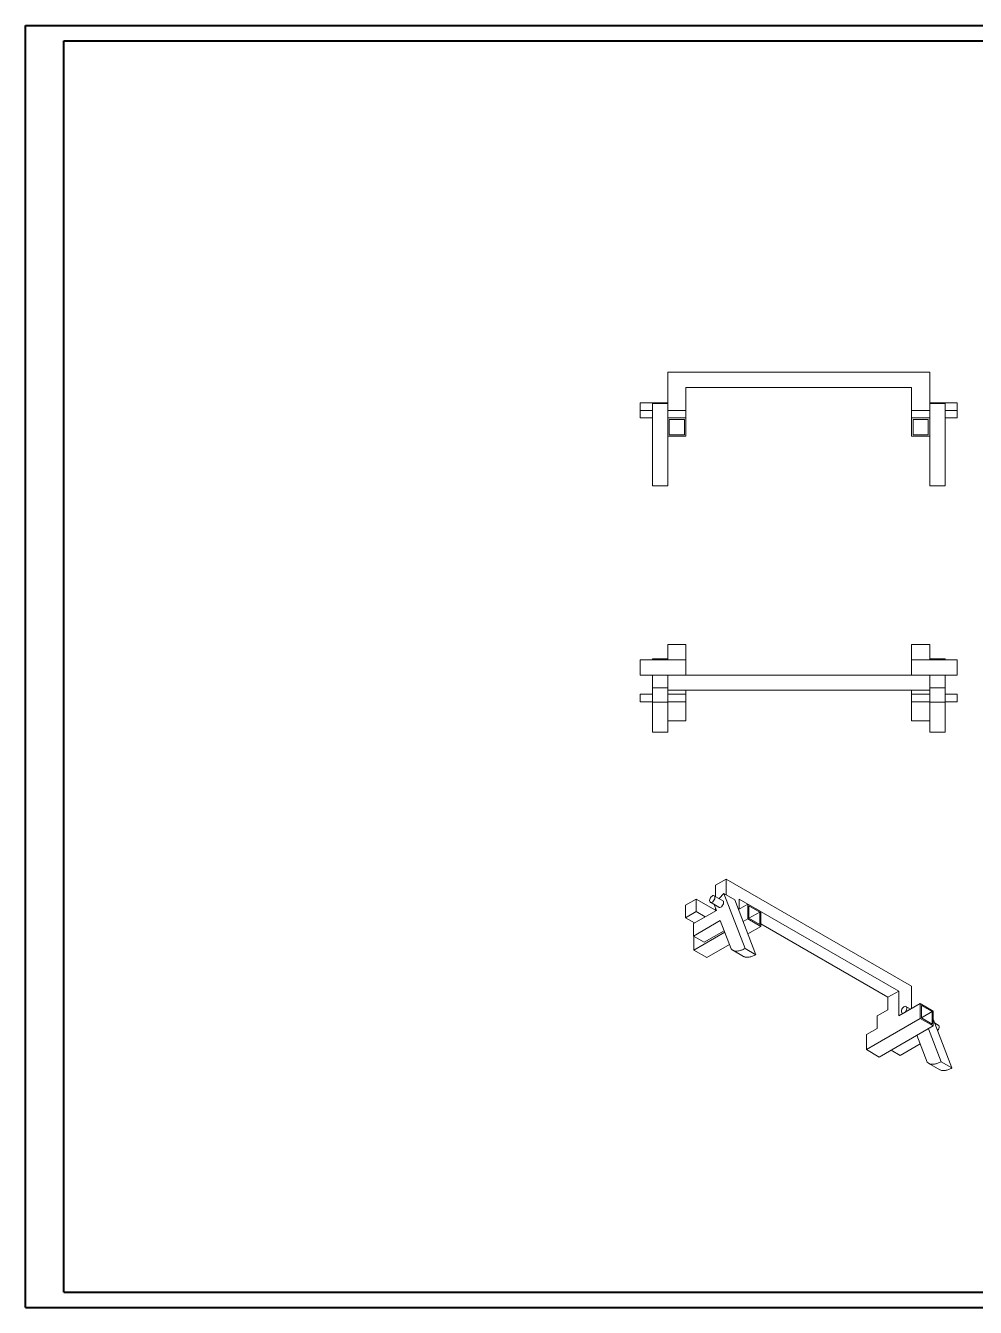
# Model space of a CAD drawing. Header units: millimetres. Extents: x 0 to 1189, y 0 to 841.
# Drawn here: x 0 to 623, y 0 to 841 of the extents above; entities that cross this region are included whole.
import ezdxf

# ---------------------------------------------------------------- set-up
doc = ezdxf.new("R2010")
doc.units = ezdxf.units.MM

msp = doc.modelspace()

# ---------------------------------------------------------------- linework, layer by layer
at = {"color": 7, "linetype": 'Continuous', "lineweight": 40}
for p, q in [((0.08, 0.21), (0.08, 841.21)), ((0.08, 841.21), (1189.08, 841.21)), ((25.08, 10.21), (25.08, 831.21)), ((25.08, 831.21), (1179.08, 831.21)), ((25.08, 10.21), (1179.08, 10.21)), ((0.08, 0.21), (1189.08, 0.21))]:
    msp.add_line(p, q, dxfattribs=at)
at = {"color": 7, "linetype": 'Continuous', "lineweight": 15}
for p, q in [((593.41, 613.78), (421.41, 613.78)), ((421.41, 613.78), (421.41, 593.23)), ((593.41, 593.23), (593.41, 613.78)), ((581.41, 603.78), (433.41, 603.78)), ((433.41, 603.78), (433.41, 588.78)), ((581.41, 603.78), (581.41, 588.78)), ((403.41, 593.78), (421.41, 593.78)), ((403.41, 588.78), (403.41, 593.78)), ((411.41, 588.78), (403.41, 588.78)), ((403.41, 588.78), (403.41, 583.78)), ((421.41, 593.23), (411.41, 593.23)), ((411.41, 593.23), (411.41, 539.28)), ((421.41, 593.23), (421.41, 583.78)), ((433.41, 588.78), (421.41, 588.78)), ((433.41, 588.78), (433.41, 583.78)), ((593.41, 588.78), (581.41, 588.78)), ((581.41, 588.78), (581.41, 583.78)), ((611.41, 593.78), (593.41, 593.78)), ((603.41, 593.23), (593.41, 593.23)), ((593.41, 593.23), (593.41, 583.78)), ((603.41, 593.23), (603.41, 539.28)), ((611.41, 588.78), (603.41, 588.78)), ((611.41, 588.78), (611.41, 593.78)), ((611.41, 588.78), (611.41, 583.78)), ((403.41, 583.78), (411.41, 583.78)), ((433.41, 583.78), (421.41, 583.78)), ((421.41, 583.78), (421.41, 571.78)), ((422.41, 582.78), (422.41, 572.78)), ((432.41, 582.78), (422.41, 582.78)), ((432.41, 572.78), (432.41, 582.78)), ((433.41, 571.78), (433.41, 583.78)), ((581.41, 583.78), (593.41, 583.78)), ((581.41, 571.78), (581.41, 583.78)), ((582.41, 572.78), (582.41, 582.78)), ((582.41, 582.78), (592.41, 582.78)), ((592.41, 582.78), (592.41, 572.78)), ((593.41, 583.78), (593.41, 571.78)), ((603.41, 583.78), (611.41, 583.78)), ((422.41, 572.78), (432.41, 572.78)), ((592.41, 572.78), (582.41, 572.78)), ((421.41, 571.78), (421.41, 539.28)), ((421.41, 571.78), (433.41, 571.78)), ((593.41, 571.78), (581.41, 571.78)), ((593.41, 571.78), (593.41, 539.28)), ((421.41, 539.28), (411.41, 539.28)), ((603.41, 539.28), (593.41, 539.28)), ((433.41, 435.13), (421.41, 435.13)), ((421.41, 425.13), (421.41, 435.13)), ((433.41, 425.13), (433.41, 435.13)), ((581.41, 435.13), (593.41, 435.13)), ((581.41, 425.13), (581.41, 435.13)), ((593.41, 425.13), (593.41, 435.13)), ((403.41, 415.13), (403.41, 425.13)), ((403.41, 425.13), (433.41, 425.13)), ((421.41, 425.72), (411.41, 425.72)), ((411.41, 425.72), (411.41, 425.13)), ((433.41, 415.13), (433.41, 425.13)), ((611.41, 425.13), (581.41, 425.13)), ((581.41, 415.13), (581.41, 425.13)), ((603.41, 425.72), (593.41, 425.72)), ((603.41, 425.72), (603.41, 425.13)), ((611.41, 415.13), (611.41, 425.13)), ((403.41, 415.13), (421.41, 415.13)), ((411.41, 415.13), (411.41, 406.74)), ((593.41, 415.13), (421.41, 415.13)), ((421.41, 415.13), (421.41, 405.13)), ((593.41, 415.13), (593.41, 405.13)), ((611.41, 415.13), (593.41, 415.13)), ((603.41, 415.13), (603.41, 406.74)), ((421.41, 406.74), (411.41, 406.74)), ((411.41, 397.34), (411.41, 406.74)), ((421.41, 397.34), (421.41, 405.13)), ((593.41, 405.13), (421.41, 405.13)), ((433.41, 402.63), (433.41, 405.13)), ((581.41, 402.63), (581.41, 405.13)), ((603.41, 406.74), (593.41, 406.74)), ((593.41, 397.34), (593.41, 405.13)), ((603.41, 397.34), (603.41, 406.74)), ((411.41, 402.63), (403.41, 402.63)), ((403.41, 402.63), (403.41, 397.63)), ((403.41, 397.63), (411.41, 397.63)), ((421.41, 397.34), (411.41, 397.34)), ((411.41, 397.34), (411.41, 377.71)), ((433.41, 402.63), (421.41, 402.63)), ((421.41, 397.63), (433.41, 397.63)), ((421.41, 397.34), (421.41, 393.9)), ((433.41, 402.63), (433.41, 397.63)), ((433.41, 385.13), (433.41, 397.63)), ((593.41, 402.63), (581.41, 402.63)), ((581.41, 402.63), (581.41, 397.63)), ((581.41, 397.63), (593.41, 397.63)), ((581.41, 385.13), (581.41, 397.63)), ((603.41, 397.34), (593.41, 397.34)), ((593.41, 397.34), (593.41, 393.9)), ((611.41, 402.63), (603.41, 402.63)), ((603.41, 397.63), (611.41, 397.63)), ((603.41, 397.34), (603.41, 377.71)), ((611.41, 402.63), (611.41, 397.63)), ((421.41, 385.13), (421.41, 393.9)), ((593.41, 385.13), (593.41, 393.9)), ((421.41, 385.13), (421.41, 377.71)), ((433.41, 385.13), (421.41, 385.13)), ((581.41, 385.13), (593.41, 385.13)), ((593.41, 385.13), (593.41, 377.71)), ((421.41, 377.71), (411.41, 377.71)), ((603.41, 377.71), (593.41, 377.71)), ((452.79, 277.13), (459.86, 281.22)), ((459.86, 281.22), (459.86, 270.79)), ((581.48, 211), (459.86, 281.22)), ((457.57, 267.05), (451.92, 270.31)), ((452.79, 277.13), (452.79, 269.81)), ((458.3, 271.69), (455.08, 268.49)), ((458.3, 271.69), (472.18, 235.66)), ((465.37, 267.61), (458.3, 271.69)), ((440.06, 268.15), (432.99, 264.07)), ((432.99, 255.9), (432.99, 264.07)), ((440.06, 259.99), (440.06, 268.15)), ((440.06, 268.15), (452.79, 260.8)), ((449.42, 265.98), (455.07, 262.72)), ((453.33, 260.71), (451.84, 264.59)), ((452.79, 262.12), (452.79, 260.8)), ((452.79, 260.8), (452.79, 260.39)), ((465.37, 267.61), (479.25, 231.58)), ((474, 264.88), (467.8, 261.3)), ((573, 207.74), (468.34, 268.15)), ((468.34, 268.15), (468.34, 261.62)), ((482.49, 259.99), (474, 264.88)), ((474, 264.88), (474, 255.09)), ((481.78, 259.58), (474.71, 263.66)), ((474.71, 263.66), (474.71, 255.49)), ((432.99, 255.9), (440.06, 259.99)), ((432.99, 255.9), (439, 252.43)), ((438.23, 251.99), (453.33, 260.71)), ((455.91, 254.03), (438.23, 243.82)), ((440.06, 259.99), (446.07, 256.52)), ((463.07, 235.43), (455.91, 254.03)), ((474, 255.09), (470.89, 253.29)), ((474, 255.09), (482.49, 250.19)), ((481.78, 259.58), (474.71, 255.49)), ((474.71, 255.49), (481.78, 251.41)), ((481.78, 251.41), (481.78, 259.58)), ((482.49, 250.19), (482.49, 259.99)), ((438.23, 243.82), (438.23, 251.99)), ((458.87, 246.35), (438.65, 234.67)), ((458.48, 247.35), (445.3, 239.74)), ((482.49, 250.19), (473.98, 245.27)), ((565.93, 203.66), (482.49, 251.82)), ((445.3, 239.74), (438.23, 243.82)), ((438.65, 243.58), (438.65, 234.67)), ((461.95, 238.33), (447.13, 229.78)), ((479.25, 231.58), (472.18, 235.66)), ((438.65, 234.67), (447.13, 229.78)), ((464.13, 234.55), (471.2, 230.46)), ((581.48, 196.31), (581.48, 211)), ((565.93, 203.66), (573, 207.74)), ((565.93, 203.66), (565.93, 195.49)), ((573, 207.74), (573, 191.41)), ((565.93, 195.49), (558.85, 191.41)), ((587.14, 199.57), (573, 191.41)), ((580.8, 195.91), (577.78, 197.65)), ((587.14, 189.77), (587.14, 199.57)), ((587.14, 199.57), (595.62, 194.67)), ((587.85, 198.35), (594.92, 194.26)), ((587.85, 190.18), (587.85, 198.35)), ((594.92, 194.26), (587.85, 190.18)), ((594.92, 194.26), (594.92, 186.1)), ((595.62, 194.67), (595.62, 184.87)), ((587.14, 189.77), (551.78, 169.36)), ((558.85, 183.24), (558.85, 191.41)), ((575.28, 193.32), (575.8, 193.03)), ((595.62, 184.87), (587.14, 189.77)), ((594.92, 186.1), (587.85, 190.18)), ((595.62, 189.27), (607.95, 157.29)), ((598.99, 185.41), (596.57, 186.81)), ((558.85, 183.24), (551.78, 179.16)), ((551.78, 169.36), (551.78, 179.16)), ((595.62, 184.87), (560.27, 164.46)), ((591.77, 161.14), (584.99, 178.73)), ((592.51, 183.08), (600.88, 161.37)), ((560.27, 164.46), (551.78, 169.36)), ((573.99, 165.45), (567.98, 168.92)), ((587.17, 173.06), (573.99, 165.45)), ((592.83, 160.25), (599.9, 156.17)), ((607.95, 157.29), (600.88, 161.37))]:
    msp.add_line(p, q, dxfattribs=at)
at = {"color": 7, "linetype": 'Continuous', "lineweight": 15, "flags": 128}
for points in [[(448.9, 267.13), (448.98, 267.78), (449.21, 268.46), (449.56, 269.11), (450.02, 269.68), (450.53, 270.11), (451.06, 270.37), (451.55, 270.43), (451.96, 270.29), (452.26, 269.95), (452.41, 269.46), (452.41, 268.85), (452.26, 268.18), (451.96, 267.51), (451.55, 266.89), (451.06, 266.39), (450.53, 266.04), (450.02, 265.88), (449.56, 265.92), (449.21, 266.16), (448.98, 266.57), (448.9, 267.13)], [(457.57, 267.05), (457.62, 267.02), (457.92, 266.69), (458.07, 266.2), (458.07, 265.59), (457.92, 264.92), (457.62, 264.24), (457.21, 263.63), (456.72, 263.12), (456.19, 262.77), (455.68, 262.61), (455.22, 262.65), (455.07, 262.72)], [(574.76, 194.47), (574.84, 195.12), (575.07, 195.8), (575.43, 196.45), (575.89, 197.02), (576.4, 197.45), (576.93, 197.71), (577.42, 197.77), (577.83, 197.63), (578.12, 197.29), (578.28, 196.8), (578.28, 196.19), (578.12, 195.52), (577.83, 194.85), (577.42, 194.23), (576.93, 193.73), (576.4, 193.38), (575.89, 193.22), (575.43, 193.26), (575.07, 193.5), (574.84, 193.91), (574.76, 194.47)], [(598.99, 185.41), (599.04, 185.38), (599.34, 185.05), (599.49, 184.56), (599.49, 183.95), (599.34, 183.28), (599.04, 182.6), (598.63, 181.99), (598.49, 181.82)]]:
    msp.add_lwpolyline(points, dxfattribs=at)
at = {"color": 7, "linetype": 'Continuous', "lineweight": 15}
for points, knots in [([(472.18, 235.66), (471.42, 235.3), (469.96, 234.62), (467.91, 234.04), (466.04, 233.9), (464.34, 234.26), (463.49, 235.04), (463.07, 235.43)], [0, 0, 0, 0, 0.220408, 0.419745, 0.602302, 0.803416, 1, 1, 1, 1]), ([(479.25, 231.58), (478.49, 231.22), (477.03, 230.54), (474.98, 229.95), (473.13, 229.84), (471.84, 230.01), (471.31, 230.44), (471.23, 230.51)], [0, 0, 0, 0, 0.262405, 0.499723, 0.717064, 0.956499, 1, 1, 1, 1]), ([(600.88, 161.37), (600.11, 161.01), (598.65, 160.32), (596.6, 159.75), (594.73, 159.61), (593.04, 159.97), (592.19, 160.75), (591.77, 161.14)], [0, 0, 0, 0, 0.220408, 0.419745, 0.602302, 0.803416, 1, 1, 1, 1]), ([(607.95, 157.29), (607.18, 156.93), (605.72, 156.24), (603.67, 155.66), (601.82, 155.55), (600.54, 155.72), (600.01, 156.15), (599.93, 156.22)], [0, 0, 0, 0, 0.262405, 0.499723, 0.717064, 0.956499, 1, 1, 1, 1])]:
    msp.add_open_spline(points, degree=3, knots=knots, dxfattribs=at)

doc.saveas('drawing.dxf')
